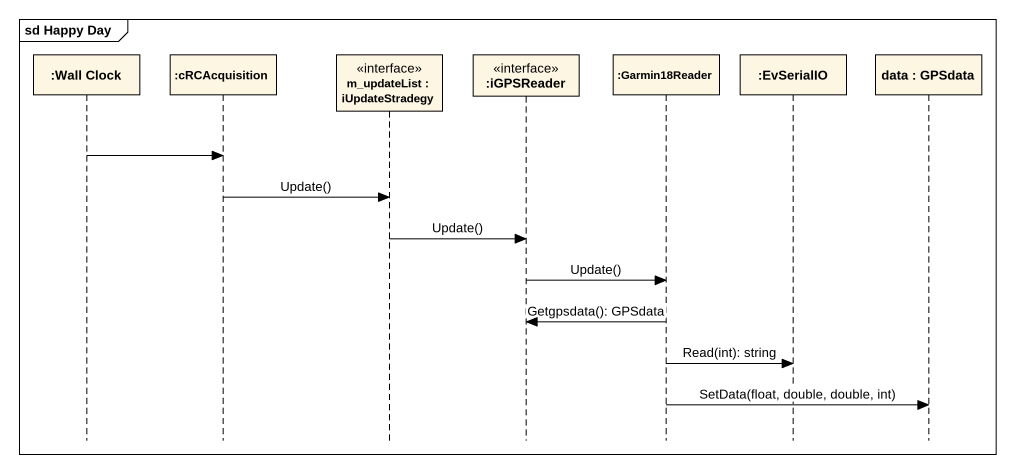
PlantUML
@startuml
mainframe sd Happy Day
hide footbox
participant ":Wall Clock" as Wall_Clock
participant ":cRCAcquisition" as cRCAcquisition
participant "m_updateList : iUpdateStradegy" as m_updateList <<interface>>
participant ":iGPSReader" as iGPSReader <<interface>>
participant ":Garmin18Reader" as Garmin18Reader
participant ":EvSerialIO" as EvSerialIO
participant "data : GPSdata" as data

Wall_Clock -> cRCAcquisition
cRCAcquisition -> m_updateList : Update()
m_updateList -> iGPSReader : Update()
iGPSReader -> Garmin18Reader : Update()
Garmin18Reader -> iGPSReader : Getgpsdata(): GPSdata
Garmin18Reader -> EvSerialIO : Read(int): string
Garmin18Reader -> data : SetData(float, double, double, int)
@enduml
